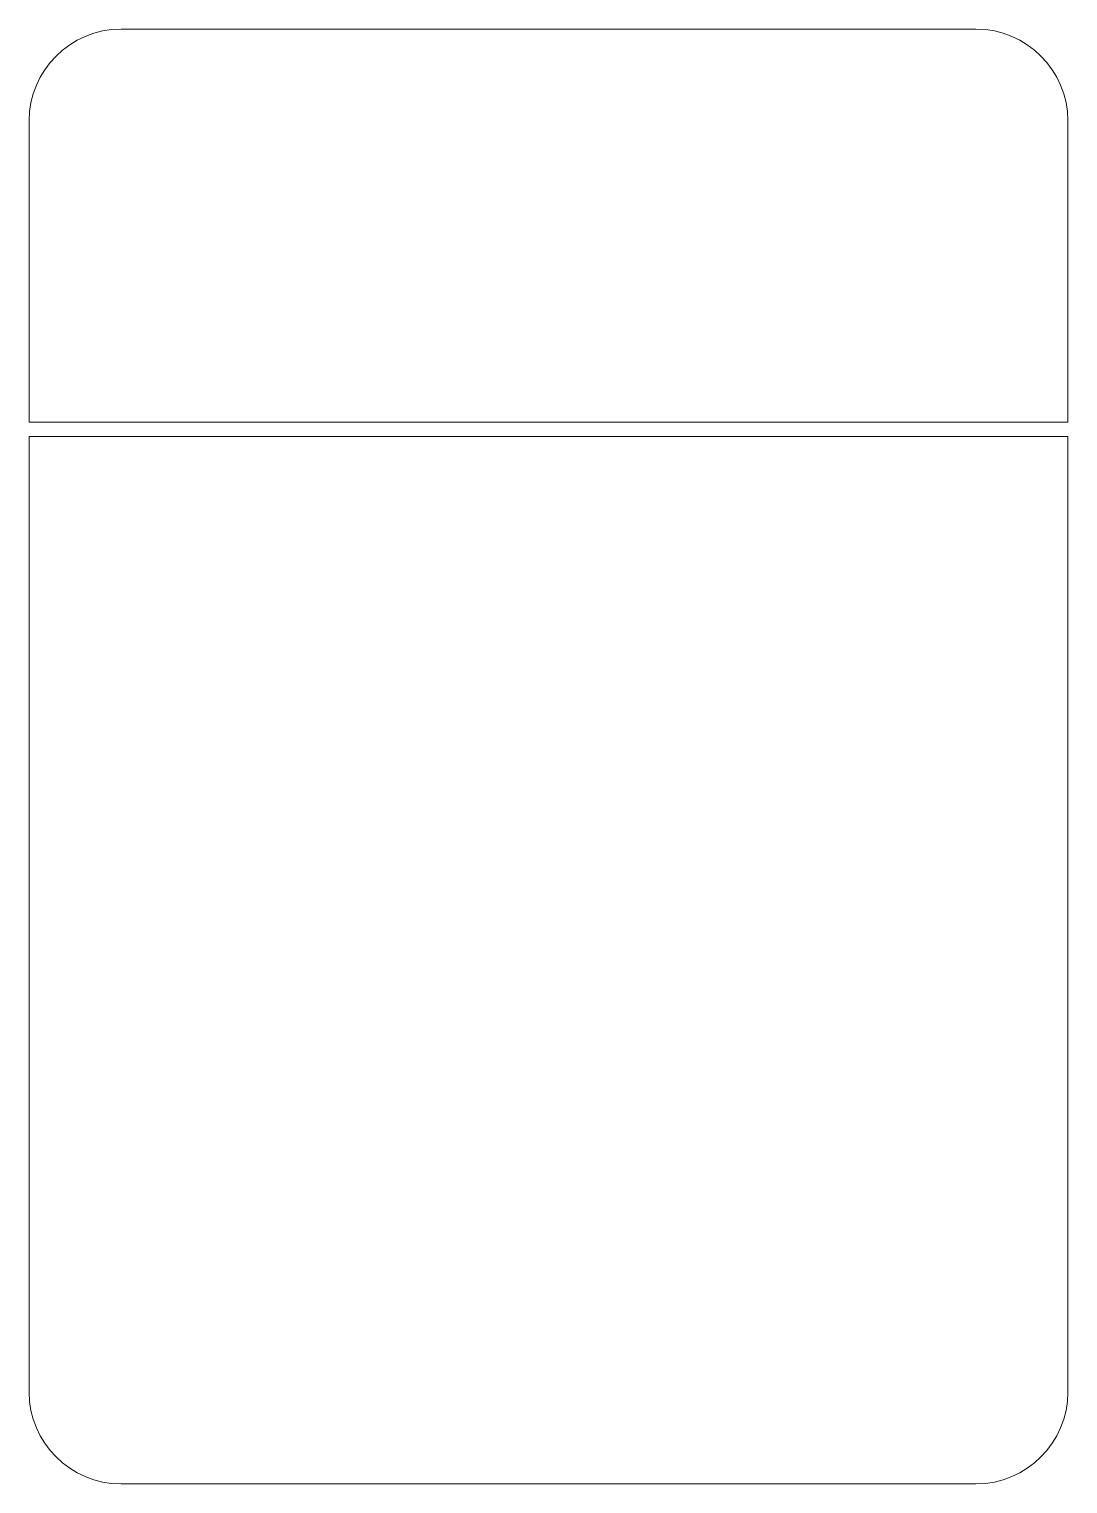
# Model space of a CAD drawing. Header units: millimetres. Extents: x 116 to 429, y 165 to 279.
# Drawn here: x 116.5 to 189.9, y 164.8 to 267.5 of the extents above; entities that cross this region are included whole.
import ezdxf

# ---------------------------------------------------------------- set-up
doc = ezdxf.new("R2010")
doc.units = ezdxf.units.MM
doc.header["$MEASUREMENT"] = 0
doc.layers.add('Layer 1', color=7, linetype='Continuous')

msp = doc.modelspace()

# ---------------------------------------------------------------- linework, layer by layer
at = {"layer": 'Layer 1', "color": 250, "lineweight": 20}
for points in [[(122.965, 267.5355), (122.965, 267.5355), (183.3608, 267.5355), (183.3608, 267.5355), (183.3608, 267.5355), (186.9316, 267.5355), (189.853, 264.6141), (189.853, 261.0433), (189.853, 261.0433), (189.853, 261.0433), (189.853, 239.7635), (189.853, 239.7635), (189.853, 239.7635), (189.853, 239.7635), (116.4728, 239.7635), (116.4728, 239.7635), (116.4728, 239.7635), (116.4728, 239.7635), (116.4728, 261.0433), (116.4728, 261.0433), (116.4728, 261.0433), (116.4728, 264.6141), (119.3942, 267.5355), (122.965, 267.5355)], [(189.853, 238.7635), (189.853, 238.7635), (189.853, 171.2471), (189.853, 171.2471), (189.853, 171.2471), (189.853, 167.6766), (186.9313, 164.7549), (183.3608, 164.7549), (183.3608, 164.7549), (183.3608, 164.7549), (122.965, 164.7549), (122.965, 164.7549), (122.965, 164.7549), (119.3945, 164.7549), (116.4728, 167.6763), (116.4728, 171.2471), (116.4728, 171.2471), (116.4728, 171.2471), (116.4728, 238.7635), (116.4728, 238.7635), (116.4728, 238.7635), (116.4728, 238.7635), (189.853, 238.7635), (189.853, 238.7635)]]:
    msp.add_open_spline(points, degree=3, knots=[0, 0, 0, 0, 0.14285714, 0.14285714, 0.14285714, 0.14285714, 0.28571429, 0.28571429, 0.28571429, 0.28571429, 0.42857143, 0.42857143, 0.42857143, 0.42857143, 0.57142857, 0.57142857, 0.57142857, 0.57142857, 0.71428571, 0.71428571, 0.71428571, 0.71428571, 1, 1, 1, 1], dxfattribs=at)

doc.saveas('drawing.dxf')
